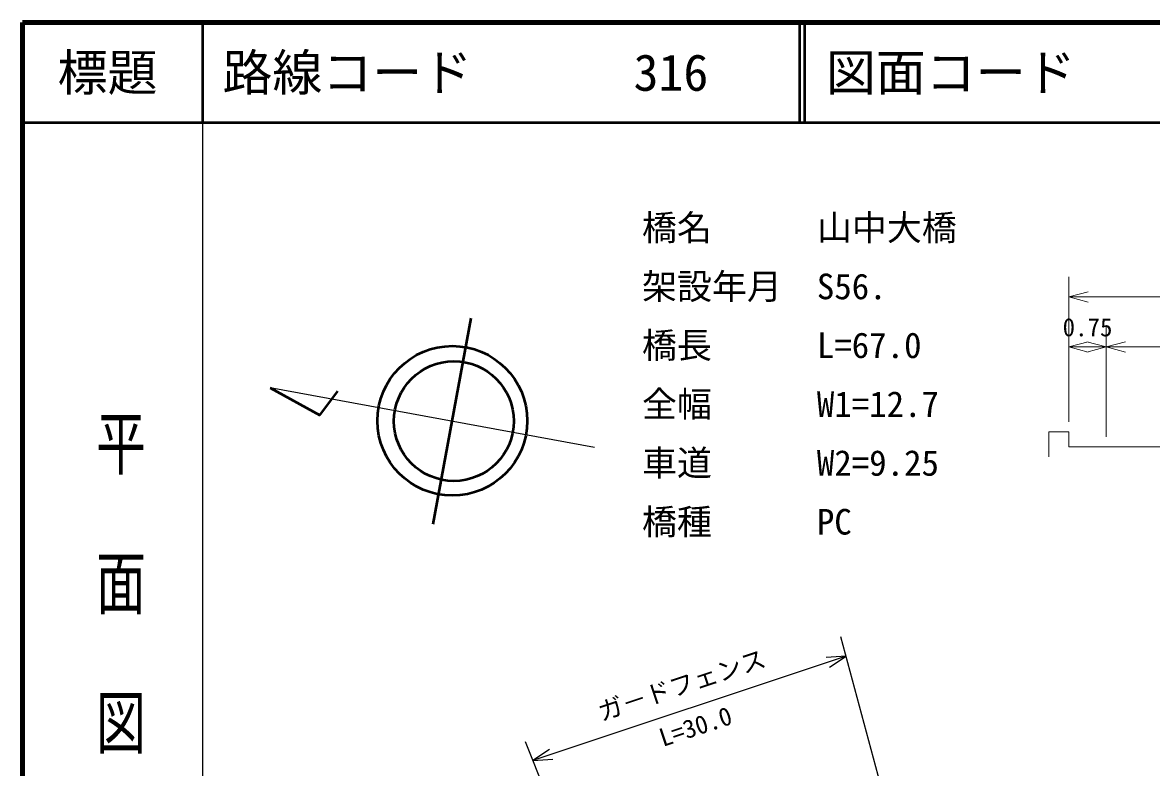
# Model space of a CAD drawing. Units: millimetres, scale not verified, with parts at other scales. Extents: x 40000 to 680000, y 20000 to 380000.
# Drawn here: x 40000 to 152965, y 305405 to 380000 of the extents above; entities that cross this region are included whole.
import ezdxf
from ezdxf.enums import TextEntityAlignment as Align

# ---------------------------------------------------------------- set-up
doc = ezdxf.new("R2010")
doc.units = ezdxf.units.MM
doc.header["$LTSCALE"] = 1000
for name, color, linetype, lineweight in [('S-BGD', 7, 'Continuous', 25), ('S-STR-HTXT', 7, 'Continuous', 13), ('S-STR-STRC', 7, 'Continuous', 25), ('S-TTL', 2, 'Continuous', 140), ('S-TTL-BAND', 7, 'Continuous', 25), ('S-TTL-LINE', 7, 'Continuous', 50)]:
    doc.layers.add(name, color=color, linetype=linetype, lineweight=lineweight)
doc.layers.add('S-TTL-TXT', color=7, linetype='Continuous')
doc.styles.add('@ＭＳ ゴシック', font='')
doc.styles.add('ＭＳ ゴシック', font='')
doc.styles.get('@ＭＳ ゴシック').set_extended_font_data('@MS Gothic')
doc.styles.get('ＭＳ ゴシック').set_extended_font_data('MS Gothic')

msp = doc.modelspace()

# ---------------------------------------------------------------- linework, layer by layer
at = {"layer": 'S-BGD'}
msp.add_line((97247, 337460), (64791, 343427), dxfattribs=at)
at = {"layer": 'S-STR-HTXT'}
for p, q in [((144697, 340024), (144697, 354524)), ((146629, 353042), (144697, 352524)), ((144697, 352524), (208197, 352524)), ((144697, 352524), (146629, 352007)), ((148447, 338524), (148447, 349524)), ((146629, 348042), (144697, 347524)), ((148447, 347524), (146515, 348042)), ((150379, 348042), (148447, 347524)), ((144697, 347524), (148447, 347524)), ((144697, 347524), (146629, 347007)), ((146515, 347007), (148447, 347524)), ((148447, 347524), (194697, 347524)), ((148447, 347524), (150379, 347007)), ((142697, 339024), (144697, 339024)), ((142697, 339024), (142697, 336524)), ((144697, 337524), (144697, 339024)), ((144697, 337524), (148447, 337524)), ((148447, 337524), (194697, 337524))]:
    msp.add_line(p, q, dxfattribs=at)
at = {"layer": 'S-STR-STRC'}
for p, q in [((129975, 288495), (121888, 318474)), ((122409, 316543), (91064, 306100)), ((122409, 316543), (120412, 316423)), ((120740, 315441), (122409, 316543)), ((101831, 279118), (90323, 307958)), ((92734, 307202), (91064, 306100)), ((91064, 306100), (93061, 306220))]:
    msp.add_line(p, q, dxfattribs=at)
at = {"layer": 'S-TTL'}
for p, q in [((40000, 380000), (40000, 20000)), ((680000, 380000), (40000, 380000)), ((40000, 380000), (40000, 20000)), ((680000, 380000), (40000, 380000))]:
    msp.add_line(p, q, dxfattribs=at)
at = {"layer": 'S-TTL-BAND'}
msp.add_line((58000, 370000), (58000, 20000), dxfattribs=at)
msp.add_line((58000, 370000), (58000, 20000), dxfattribs=at)
at = {"layer": 'S-TTL-LINE'}
for p, q in [((58000, 380000), (58000, 370000)), ((58000, 380000), (58000, 370000)), ((117750, 380000), (117750, 370000)), ((117750, 380000), (117750, 370000)), ((118250, 380000), (118250, 370000)), ((118250, 380000), (118250, 370000)), ((40000, 370000), (680000, 370000)), ((40000, 370000), (680000, 370000)), ((81102, 329762), (84896, 350397)), ((64791, 343427), (69743, 340682)), ((69743, 340682), (71551, 343074))]:
    msp.add_line(p, q, dxfattribs=at)
for centre, radius in [((83007, 340121), 7493), ((83160, 340084), 5995)]:
    msp.add_circle(centre, radius, dxfattribs=at)

# ---------------------------------------------------------------- texts
at = {"layer": 'S-STR-HTXT', "style": 'ＭＳ ゴシック'}
for s, p in [('橋名\u3000\u3000\u3000山中大橋', (101985, 357412)), ('架設年月\u3000S56.', (101985, 351521)), ('橋長\u3000\u3000\u3000L=67.0', (101985, 345630)), ('全幅\u3000\u3000\u3000W1=12.7', (101985, 339739)), ('車道\u3000\u3000\u3000W2=9.25', (101985, 333848)), ('橋種\u3000\u3000\u3000PC', (101985, 327957))]:
    msp.add_text(s, height=2566, dxfattribs=at).set_placement(p, align=Align.BOTTOM_LEFT)
msp.add_text('0.75', height=1833, dxfattribs=at).set_placement((146572, 348024), align=Align.BOTTOM_CENTER)
at = {"layer": 'S-STR-STRC', "style": 'ＭＳ ゴシック'}
msp.add_text('ガ－ドフェンス', height=1833, rotation=18.426, dxfattribs=at).set_placement((106421, 312270), align=Align.BOTTOM_CENTER)
at = {"layer": 'S-STR-STRC', "style": '@ＭＳ ゴシック'}
msp.add_text('L=30.0', height=1833, rotation=18.426, dxfattribs=at).set_placement((107053, 310373), align=Align.TOP_CENTER)
at = {"layer": 'S-TTL-BAND', "style": '@ＭＳ ゴシック', "width": 1.4}
msp.add_text('平  面  図', height=3666, rotation=270, dxfattribs=at).set_placement((49777, 306475), align=Align.MIDDLE_RIGHT)
msp.add_text('平  面  図', height=3666, rotation=270, dxfattribs=at).set_placement((49777, 306475), align=Align.MIDDLE_RIGHT)
at = {"layer": 'S-TTL-TXT', "style": 'ＭＳ ゴシック'}
msp.add_text('標題', height=3666, dxfattribs=at).set_placement((48500, 375000), align=Align.MIDDLE_CENTER)
msp.add_text('標題', height=3666, dxfattribs=at).set_placement((48500, 375000), align=Align.MIDDLE_CENTER)
for s, p in [('路線コード', (60000, 375000)), ('路線コード', (60000, 375000)), ('316', (101142, 375000)), ('図面コード', (120380, 375000)), ('図面コード', (120380, 375000))]:
    msp.add_text(s, height=3666, dxfattribs=at).set_placement(p, align=Align.MIDDLE_LEFT)

doc.saveas('drawing.dxf')
